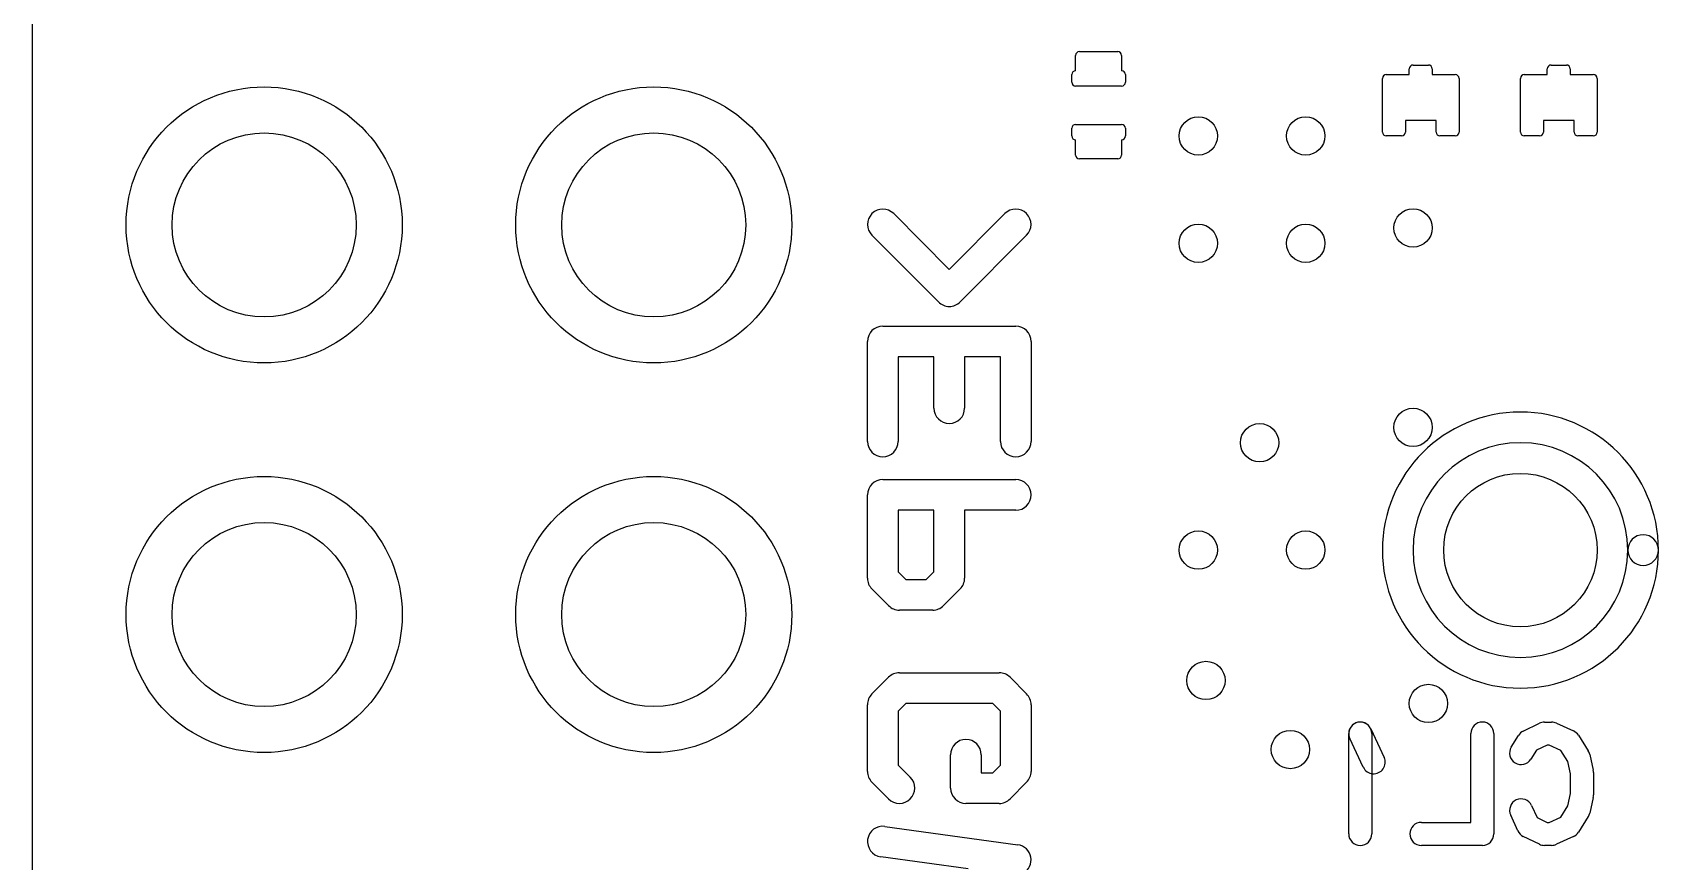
# Model space of a CAD drawing. Extents: x 0 to 45, y 0 to 50.
# Drawn here: x 0 to 10.6, y 13.67 to 19.07 of the extents above; entities that cross this region are included whole.
import ezdxf

# ---------------------------------------------------------------- set-up
doc = ezdxf.new("R2010")
doc.units = 0
for name, color, linetype in [('HOLE_1-6', 7, 'CONTINUOUS'), ('OUTLINE', 7, 'CONTINUOUS'), ('Resist-B', 7, 'CONTINUOUS'), ('Symbol-B', 7, 'CONTINUOUS')]:
    doc.layers.add(name, color=color, linetype=linetype)

msp = doc.modelspace()

# ---------------------------------------------------------------- linework, layer by layer
at = {"layer": 'HOLE_1-6'}
for centre, radius in [((7.6, 18.4), 0.125), ((8.3, 18.4), 0.125), ((1.51, 17.82), 0.6), ((4.05, 17.82), 0.6), ((9, 17.8), 0.125), ((7.6, 17.7), 0.125), ((8.3, 17.7), 0.125), ((9, 16.5), 0.125), ((8, 16.4), 0.125), ((1.51, 15.28), 0.6), ((4.05, 15.28), 0.6), ((7.6, 15.7), 0.125), ((8.3, 15.7), 0.125), ((7.65, 14.85), 0.125), ((9.1, 14.7), 0.125), ((8.2, 14.4), 0.125)]:
    msp.add_circle(centre, radius, dxfattribs=at)
at = {"layer": 'OUTLINE'}
msp.add_line((0, 1), (0, 49), dxfattribs=at)
at = {"layer": 'Resist-B'}
for p, q in [((6.8, 18.825), (6.8, 18.925)), ((6.825, 18.95), (7.075, 18.95)), ((7.1, 18.925), (7.1, 18.825)), ((6.775, 18.75), (6.775, 18.8)), ((7.125, 18.8), (7.125, 18.75)), ((8.8, 18.425), (8.8, 18.775)), ((8.825, 18.8), (8.975, 18.8)), ((8.975, 18.8), (8.975, 18.8375)), ((9, 18.8625), (9.1, 18.8625)), ((9.125, 18.8375), (9.125, 18.8)), ((9.125, 18.8), (9.275, 18.8)), ((9.3, 18.775), (9.3, 18.425)), ((9.7, 18.425), (9.7, 18.775)), ((9.725, 18.8), (9.875, 18.8)), ((9.875, 18.8), (9.875, 18.8375)), ((9.9, 18.8625), (10, 18.8625)), ((10.025, 18.8375), (10.025, 18.8)), ((10.025, 18.8), (10.175, 18.8)), ((10.2, 18.775), (10.2, 18.425)), ((7.1, 18.725), (6.8, 18.725)), ((6.775, 18.4), (6.775, 18.45)), ((6.8, 18.475), (7.1, 18.475)), ((7.125, 18.45), (7.125, 18.4)), ((9.15, 18.5), (8.95, 18.5)), ((8.95, 18.5), (8.95, 18.425)), ((9.15, 18.425), (9.15, 18.5)), ((10.05, 18.5), (9.85, 18.5)), ((9.85, 18.5), (9.85, 18.425)), ((10.05, 18.425), (10.05, 18.5)), ((6.8, 18.275), (6.8, 18.375)), ((7.1, 18.375), (7.1, 18.275)), ((8.925, 18.4), (8.825, 18.4)), ((9.275, 18.4), (9.175, 18.4)), ((9.825, 18.4), (9.725, 18.4)), ((10.175, 18.4), (10.075, 18.4)), ((7.075, 18.25), (6.825, 18.25))]:
    msp.add_line(p, q, dxfattribs=at)
for centre, radius in [((1.51, 17.82), 0.9), ((4.05, 17.82), 0.9), ((1.51, 15.28), 0.9), ((4.05, 15.28), 0.9), ((9.7, 15.7), 0.5)]:
    msp.add_circle(centre, radius, dxfattribs=at)
for centre, start, end in [((6.825, 18.925), 90, 180), ((7.075, 18.925), 0, 90), ((6.8, 18.8), 90, 180), ((7.1, 18.8), 0, 90), ((8.825, 18.775), 90, 180), ((9, 18.8375), 90, 180), ((9.1, 18.8375), 0, 90), ((9.275, 18.775), 0, 90), ((9.725, 18.775), 90, 180), ((9.9, 18.8375), 90, 180), ((10, 18.8375), 0, 90), ((10.175, 18.775), 0, 90), ((6.8, 18.75), 180, -90), ((7.1, 18.75), -90, 0), ((6.8, 18.45), 90, 180), ((7.1, 18.45), 0, 90), ((6.8, 18.4), 180, -90), ((7.1, 18.4), -90, 0), ((8.825, 18.425), 180, -90), ((8.925, 18.425), -90, 0), ((9.175, 18.425), 180, -90), ((9.275, 18.425), -90, 0), ((9.725, 18.425), 180, -90), ((9.825, 18.425), -90, 0), ((10.075, 18.425), 180, -90), ((10.175, 18.425), -90, 0), ((6.825, 18.275), 180, -90), ((7.075, 18.275), -90, 0)]:
    msp.add_arc(centre, 0.025, start, end, dxfattribs=at)
at = {"layer": 'Symbol-B'}
for p, q in [((5.61412, 17.89349), (5.97667, 17.53015)), ((5.97667, 17.53015), (6.33921, 17.89349)), ((5.90588, 17.31794), (5.47254, 17.75223)), ((6.48079, 17.75223), (6.04746, 17.31794)), ((5.54333, 17.16), (6.41, 17.16)), ((5.44333, 16.40857), (5.44333, 17.06)), ((5.87667, 16.96), (5.64333, 16.96)), ((5.64333, 16.96), (5.64333, 16.40857)), ((5.87667, 16.62571), (5.87667, 16.96)), ((6.31, 16.96), (6.07667, 16.96)), ((6.07667, 16.96), (6.07667, 16.62571)), ((6.31, 16.40857), (6.31, 16.96)), ((6.51, 17.06), (6.51, 16.40857)), ((5.54333, 16.16), (6.41, 16.16)), ((5.44333, 15.51714), (5.44333, 16.06)), ((5.87667, 15.96), (5.64333, 15.96)), ((5.64333, 15.96), (5.64333, 15.5585)), ((5.87667, 15.5585), (5.87667, 15.96)), ((6.41, 15.96), (6.07667, 15.96)), ((6.07667, 15.96), (6.07667, 15.51714)), ((5.64333, 15.5585), (5.69315, 15.50857)), ((5.69315, 15.50857), (5.82685, 15.50857)), ((5.82685, 15.50857), (5.87667, 15.5585)), ((5.58088, 15.33793), (5.47254, 15.4465)), ((6.04746, 15.4465), (5.93912, 15.33793)), ((5.86833, 15.30857), (5.65167, 15.30857)), ((5.47254, 14.76207), (5.58088, 14.87064)), ((5.65167, 14.9), (6.30167, 14.9)), ((6.37246, 14.87063), (6.48079, 14.76206)), ((5.44333, 14.25714), (5.44333, 14.69143)), ((5.69315, 14.7), (5.64333, 14.65007)), ((5.64333, 14.65007), (5.64333, 14.2985)), ((6.26018, 14.7), (5.69315, 14.7)), ((6.31, 14.65007), (6.26018, 14.7)), ((6.31, 14.2985), (6.31, 14.65007)), ((6.51, 14.69143), (6.51, 14.25714)), ((8.72375, 14.53563), (8.81141, 14.34884)), ((9.71861, 14.52033), (9.82381, 14.57127)), ((9.8565, 14.57877), (9.90325, 14.57877)), ((9.93452, 14.57194), (10.04556, 14.521)), ((8.58085, 13.85), (8.58085, 14.50377)), ((8.67561, 14.28512), (8.58795, 14.47191)), ((8.73085, 14.50377), (8.73085, 13.85)), ((9.37695, 13.925), (9.37695, 14.50377)), ((9.52695, 14.50377), (9.52695, 13.85)), ((9.64057, 14.41556), (9.68732, 14.49197)), ((9.8737, 14.42877), (9.80379, 14.39492)), ((9.88687, 14.42877), (9.8737, 14.42877)), ((9.96275, 14.39396), (9.88687, 14.42877)), ((10.07772, 14.49285), (10.142, 14.39096)), ((5.985, 14.14857), (5.985, 14.36571)), ((6.185, 14.36571), (6.185, 14.24857)), ((9.80379, 14.39492), (9.76853, 14.33728)), ((10.00833, 14.32172), (9.96275, 14.39396)), ((10.02695, 14.24056), (10.00833, 14.32172)), ((10.15167, 14.36772), (10.17505, 14.26584)), ((5.64333, 14.2985), (5.72246, 14.21921)), ((6.185, 14.24857), (6.26018, 14.24857)), ((6.26018, 14.24857), (6.31, 14.2985)), ((10.02695, 14.11321), (10.02695, 14.24056)), ((10.17695, 14.24906), (10.17695, 14.10472)), ((5.58088, 14.07793), (5.47254, 14.1865)), ((6.48079, 14.18651), (6.37246, 14.07794)), ((10.00833, 14.03205), (10.02695, 14.11321)), ((6.30167, 14.04857), (6.085, 14.04857)), ((9.77272, 14.03411), (9.80823, 13.9567)), ((9.96275, 13.95981), (10.00833, 14.03205)), ((10.17505, 14.08795), (10.15167, 13.98606)), ((5.55705, 13.89905), (6.42372, 13.77905)), ((9.05455, 13.925), (9.37695, 13.925)), ((9.68313, 13.86966), (9.63638, 13.97155)), ((9.80823, 13.9567), (9.8737, 13.925)), ((9.8737, 13.925), (9.88687, 13.925)), ((9.88687, 13.925), (9.96275, 13.95981)), ((10.142, 13.96281), (10.07772, 13.86092)), ((9.82381, 13.7825), (9.71861, 13.83344)), ((10.04556, 13.83277), (9.93452, 13.78183)), ((6.09906, 13.6221), (5.52961, 13.70095)), ((9.45195, 13.775), (9.05455, 13.775)), ((9.90325, 13.775), (9.8565, 13.775))]:
    msp.add_line(p, q, dxfattribs=at)
for centre, radius, start, end in [((5.54333, 17.82286), 0.1, 44.935177, -135.064823), ((6.41, 17.82286), 0.1, -44.935177, 135.064823), ((5.97667, 17.38857), 0.1, -135.064823, -44.935177), ((5.54333, 17.06), 0.1, 90, 180), ((6.41, 17.06), 0.1, 0, 90), ((5.97667, 16.62571), 0.1, 180, 0), ((9.7, 15.7), 0.9, 0, 180), ((5.54333, 16.40857), 0.1, 180, 0), ((6.41, 16.40857), 0.1, 180, 0), ((9.7, 15.7), 0.7, 0, 180), ((5.54333, 16.06), 0.1, 90, 180), ((6.41, 16.06), 0.1, -90, 90), ((10.5, 15.7), 0.1, 0, 180), ((9.7, 15.7), 0.9, 180, 0), ((9.7, 15.7), 0.7, 180, 0), ((10.5, 15.7), 0.1, 180, 0), ((5.54333, 15.51714), 0.1, 180, -135.060768), ((5.97666, 15.51714), 0.10001, -44.935186, 0), ((5.65167, 15.40858), 0.10001, -135.056712, -90), ((5.86833, 15.40857), 0.1, -90, -44.939232), ((5.65167, 14.8), 0.1, 90, 135.060768), ((6.30167, 14.8), 0.1, 44.935177, 90), ((5.54334, 14.69143), 0.10001, 135.064814, 180), ((6.41, 14.69143), 0.1, 0, 44.935177), ((8.65585, 14.50377), 0.075, 25.136883, -154.859472), ((8.65585, 14.50377), 0.075, 0, 180), ((9.45195, 14.50377), 0.075, 0, 180), ((9.8565, 14.50377), 0.075, 90, 115.837219), ((9.90325, 14.50377), 0.075, 65.358784, 90), ((6.085, 14.36571), 0.1, 0, 180), ((9.7513, 14.45283), 0.075, 115.840735, 148.540416), ((10.01429, 14.45283), 0.075, 32.249128, 65.356539), ((8.74351, 14.31698), 0.075, -154.863117, 25.140528), ((9.70455, 14.37642), 0.075, 148.543637, -31.459584), ((10.07857, 14.35094), 0.075, 12.928196, 32.246862), ((5.54333, 14.25714), 0.1, 180, -135.060768), ((5.65167, 14.14857), 0.10001, -135.060768, 44.939232), ((6.41, 14.25714), 0.1, -44.935177, 0), ((10.10195, 14.24906), 0.075, 0, 12.924773), ((6.085, 14.14857), 0.1, 180, -90), ((10.10195, 14.10472), 0.075, -12.92075, 0), ((6.30167, 14.14857), 0.1, -90, -44.935177), ((9.70455, 14.00283), 0.075, 24.648159, -155.353011), ((5.54333, 13.8), 0.1, 82.113805, -97.886195), ((9.05455, 13.85), 0.075, 90, -90), ((10.07857, 14.00283), 0.075, -32.249128, -12.923547), ((8.65585, 13.85), 0.075, 180, 0), ((9.45195, 13.85), 0.075, -90, 0), ((9.7513, 13.90094), 0.075, -155.351841, -115.837219), ((9.8565, 13.85), 0.075, -115.840735, -90), ((9.90325, 13.85), 0.075, -90, -65.356539), ((10.01429, 13.90094), 0.075, -65.358784, -32.246862), ((6.41, 13.68), 0.1, -61.020524, 82.113805)]:
    msp.add_arc(centre, radius, start, end, dxfattribs=at)

doc.saveas('drawing.dxf')
